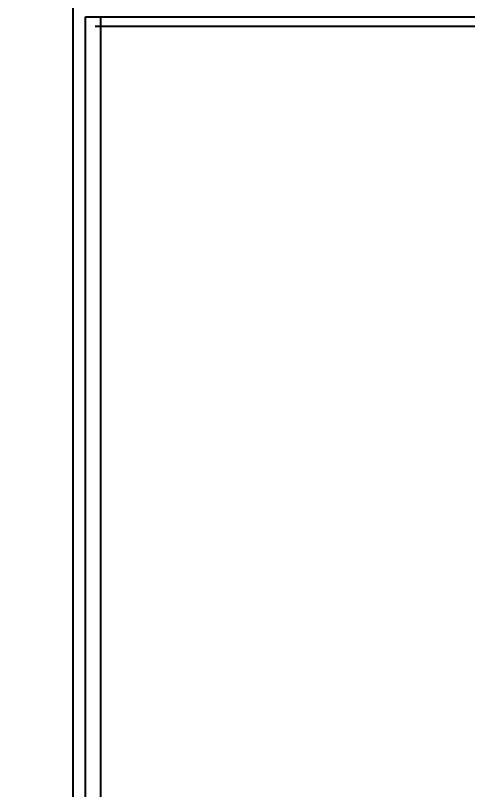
# Model space of a CAD drawing. Extents: x 81437 to 204847, y -54769 to -29444.
# Drawn here: x 81968.6 to 82077.5, y -51977.2 to -51790.8 of the extents above; entities that cross this region are included whole.
import ezdxf

# ---------------------------------------------------------------- set-up
doc = ezdxf.new("R2010")
doc.units = 0
doc.header["$LTSCALE"] = 100
doc.header["$MEASUREMENT"] = 0
doc.styles.get("Standard").update_dxf_attribs({"font": ''})
doc.styles.get('Standard').set_extended_font_data('SimSun')
doc.dimstyles.new('ISO-25', dxfattribs={"dimtxt": 35, "dimasz": 35, "dimexe": 1.25, "dimexo": 0.625, "dimtad": 1, "dimtoh": 1, "dimdec": 0, "dimtxsty": 'Standard', "dimcen": 2.5, "dimadec": 0, "dimazin": 0, "dimtfac": 1, "dimtdec": 0, "dimtmove": 0, "dimatfit": 3, "dimfxl": 1, "dimarcsym": 0})

# ---------------------------------------------------------------- blocks, each defined once
blk = doc.blocks.new('*D145')
at = {"color": 0, "lineweight": -2, "transparency": 16777216}
for p, q in [((81981.85, -51788.16), (81918.28, -51788.16)), ((81919.53, -51823.16), (81919.53, -53755.66)), ((81981.85, -53790.66), (81918.28, -53790.66))]:
    blk.add_line(p, q, dxfattribs=at)
at = {"color": 0, "transparency": 16777216}
for points in [[(81925.37, -51823.16), (81913.7, -51823.16), (81919.53, -51788.16)], [(81913.7, -53755.66), (81925.37, -53755.66), (81919.53, -53790.66)]]:
    blk.add_solid(points, dxfattribs=at)
at = {"layer": 'Defpoints', "color": 0, "transparency": 16777216}
for p in [(81982.48, -51788.16), (81919.53, -53790.66), (81982.48, -53790.66)]:
    blk.add_point(p, dxfattribs=at)
at = {"color": 0, "transparency": 16777216, "insert": (81901.41, -52789.41), "char_height": 35, "attachment_point": 5, "rotation": 90}
blk.add_mtext('2003', dxfattribs=at)

msp = doc.modelspace()

# ---------------------------------------------------------------- linework, layer by layer
at = {"color": 7, "linetype": 'Continuous'}
for p, q in [((81982.48, -53745.66), (81982.48, -51788.16)), ((81985.48, -53766.16), (81985.48, -51791.16)), ((81985.48, -51791.16), (82777.48, -51791.16)), ((81989.08, -51791.16), (81989.08, -52720.16)), ((82775.18, -51793.46), (81987.78, -51793.46))]:
    msp.add_line(p, q, dxfattribs=at)

# ---------------------------------------------------------------- dimensions: what is measured, and where the dimension line sits
at = {"color": 3}
dim = msp.add_linear_dim(base=(81919.53191954, -53790.655737), p1=(81982.47784072, -51788.155737), p2=(81982.47784072, -53790.655737), angle=90, dimstyle='ISO-25', dxfattribs=at)
dim.commit()
dim.dimension.update_dxf_attribs({"geometry": '*D145', "text_midpoint": (81901.40691954, -52789.405737)})

doc.saveas('drawing.dxf')
